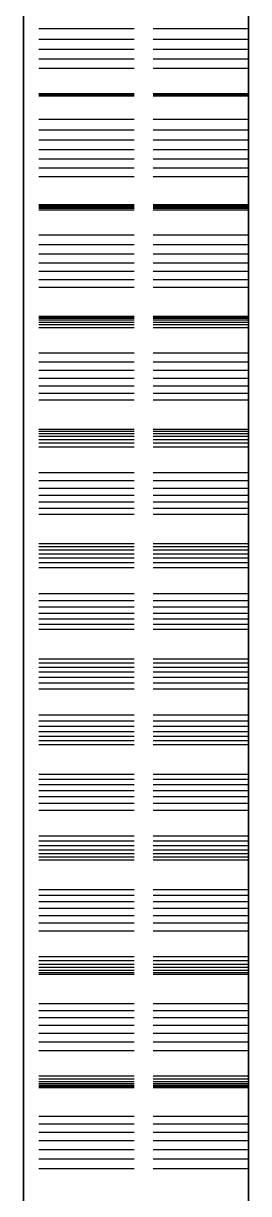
# Model space of a CAD drawing. Header units: millimetres. Extents: x -25 to 127, y -20 to 120.
# Drawn here: x 95.12 to 98.12, y 17.21 to 32.78 of the extents above; entities that cross this region are included whole.
import ezdxf

# ---------------------------------------------------------------- set-up
doc = ezdxf.new("R2010")
doc.units = ezdxf.units.MM
doc.linetypes.add('DASHED', pattern=[1.524, 1.27, -0.254])
doc.layers.add('HIDDEN', color=8, linetype='DASHED')
doc.layers.add('VISIBLE', color=7, linetype='CONTINUOUS')

msp = doc.modelspace()

# ---------------------------------------------------------------- linework, layer by layer
at = {"layer": 'HIDDEN'}
for points in [[(95.125, 33.52183), (95.125, 32.74008), (95.125, 31.95833), (95.125, 31.17659), (95.125, 30.39484), (95.125, 29.6131), (95.125, 28.83135), (95.125, 28.0496), (95.125, 27.26786), (95.125, 26.48611), (95.125, 25.70437), (95.125, 24.92262), (95.125, 24.14087), (95.125, 23.35913), (95.125, 22.57738), (95.125, 21.79563), (95.125, 21.01389), (95.125, 20.23214), (95.125, 19.4504), (95.125, 18.66865), (95.125, 17.8869), (95.125, 17.10516)], [(98.125, 33.52183), (98.125, 32.74008), (98.125, 31.95833), (98.125, 31.17659), (98.125, 30.39484), (98.125, 29.6131), (98.125, 28.83135), (98.125, 28.0496), (98.125, 27.26786), (98.125, 26.48611), (98.125, 25.70437), (98.125, 24.92262), (98.125, 24.14087), (98.125, 23.35913), (98.125, 22.57738), (98.125, 21.79563), (98.125, 21.01389), (98.125, 20.23214), (98.125, 19.4504), (98.125, 18.66865), (98.125, 17.8869), (98.125, 17.10516)], [(95.125, 33.27381), (95.125, 32.5119), (95.125, 31.75), (95.125, 30.9881), (95.125, 30.22619), (95.125, 29.46429), (95.125, 28.70238), (95.125, 27.94048), (95.125, 27.17857), (95.125, 26.41667), (95.125, 25.65476), (95.125, 24.89286), (95.125, 24.13095), (95.125, 23.36905), (95.125, 22.60714), (95.125, 21.84524), (95.125, 21.08333), (95.125, 20.32143), (95.125, 19.55952), (95.125, 18.79762), (95.125, 18.03571), (95.125, 17.27381), (95.125, 16.5119)], [(95.125, 33.17857), (95.125, 32.48016), (95.125, 31.78175), (95.125, 31.08333), (95.125, 30.38492), (95.125, 29.68651), (95.125, 28.9881), (95.125, 28.28968), (95.125, 27.59127), (95.125, 26.89286), (95.125, 26.19444), (95.125, 25.49603), (95.125, 24.79762), (95.125, 24.09921), (95.125, 23.40079), (95.125, 22.70238), (95.125, 22.00397), (95.125, 21.30556), (95.125, 20.60714), (95.125, 19.90873), (95.125, 19.21032), (95.125, 18.5119), (95.125, 17.81349), (95.125, 17.11508)], [(95.125, 23.75), (95.125, 24.13095), (95.125, 24.5119), (95.125, 24.89286), (95.125, 25.27381), (95.125, 25.65476), (95.125, 26.03571), (95.125, 26.41667), (95.125, 26.79762), (95.125, 27.17857), (95.125, 27.55952), (95.125, 27.94048), (95.125, 28.32143), (95.125, 28.70238), (95.125, 29.08333), (95.125, 29.46429), (95.125, 29.84524), (95.125, 30.22619), (95.125, 30.60714), (95.125, 30.9881), (95.125, 31.36905), (95.125, 31.75), (95.125, 32.13095), (95.125, 32.5119), (95.125, 32.89286)], [(95.125, 32.70393), (95.125, 32.84847)], [(95.125, 32.84847), (95.125, 32.70393)], [(98.125, 32.70393), (98.125, 32.84847)], [(98.125, 32.84847), (98.125, 32.70393)], [(95.125, 23.75), (95.125, 24.09921), (95.125, 24.44841), (95.125, 24.79762), (95.125, 25.14683), (95.125, 25.49603), (95.125, 25.84524), (95.125, 26.19444), (95.125, 26.54365), (95.125, 26.89286), (95.125, 27.24206), (95.125, 27.59127), (95.125, 27.94048), (95.125, 28.28968), (95.125, 28.63889), (95.125, 28.9881), (95.125, 29.3373), (95.125, 29.68651), (95.125, 30.03571), (95.125, 30.38492), (95.125, 30.73413), (95.125, 31.08333), (95.125, 31.43254), (95.125, 31.78175), (95.125, 32.13095), (95.125, 32.48016), (95.125, 32.82937)], [(95.125, 32.56401), (95.125, 32.70393)], [(95.125, 32.70393), (95.125, 32.56401)], [(98.125, 32.70393), (95.125, 32.70393)], [(98.125, 32.70393), (95.125, 32.70393)], [(98.125, 32.56401), (98.125, 32.70393)], [(98.125, 32.70393), (98.125, 32.56401)], [(95.125, 32.42893), (95.125, 32.56401)], [(95.125, 32.56401), (95.125, 32.42893)], [(98.125, 32.56401), (95.125, 32.56401)], [(98.125, 32.56401), (95.125, 32.56401)], [(98.125, 32.42893), (98.125, 32.56401)], [(98.125, 32.56401), (98.125, 32.42893)], [(95.125, 32.29896), (95.125, 32.42893)], [(95.125, 32.42893), (95.125, 32.29896)], [(98.125, 32.42893), (95.125, 32.42893)], [(98.125, 32.42893), (95.125, 32.42893)], [(98.125, 32.29896), (98.125, 32.42893)], [(98.125, 32.42893), (98.125, 32.29896)], [(95.125, 32.17447), (95.125, 32.29896)], [(95.125, 32.29896), (95.125, 32.17447)], [(98.125, 32.29896), (95.125, 32.29896)], [(98.125, 32.29896), (95.125, 32.29896)], [(98.125, 32.17447), (98.125, 32.29896)], [(98.125, 32.29896), (98.125, 32.17447)], [(95.125, 31.80755), (95.125, 32.17447)], [(95.125, 32.17447), (95.125, 31.80755)], [(98.125, 32.17447), (95.125, 32.17447)], [(98.125, 32.17447), (95.125, 32.17447)], [(98.125, 31.80755), (98.125, 32.17447)], [(98.125, 32.17447), (98.125, 31.80755)], [(95.125, 31.83707), (95.125, 31.83756)], [(95.125, 31.83756), (95.125, 31.83299)], [(95.125, 31.83299), (95.125, 31.83756)], [(95.125, 31.83756), (95.125, 31.83707)], [(98.125, 31.83756), (95.125, 31.83756)], [(98.125, 31.83756), (95.125, 31.83756)], [(95.125, 31.8317), (95.125, 31.83707)], [(95.125, 31.83707), (95.125, 31.8317)], [(98.125, 31.83707), (95.125, 31.83707)], [(98.125, 31.83707), (95.125, 31.83707)], [(95.125, 31.83299), (95.125, 31.82309)], [(95.125, 31.82309), (95.125, 31.83299)], [(98.125, 31.83299), (95.125, 31.83299)], [(98.125, 31.83299), (95.125, 31.83299)], [(95.125, 31.82161), (95.125, 31.8317)], [(95.125, 31.8317), (95.125, 31.82161)], [(98.125, 31.8317), (95.125, 31.8317)], [(98.125, 31.8317), (95.125, 31.8317)], [(95.125, 31.82309), (95.125, 31.80755)], [(95.125, 31.80755), (95.125, 31.82309)], [(98.125, 31.82309), (95.125, 31.82309)], [(98.125, 31.82309), (95.125, 31.82309)], [(95.125, 31.49637), (95.125, 31.82161)], [(95.125, 31.82161), (95.125, 31.49637)], [(98.125, 31.82161), (95.125, 31.82161)], [(98.125, 31.82161), (95.125, 31.82161)], [(98.125, 31.80755), (95.125, 31.80755)], [(98.125, 31.80755), (95.125, 31.80755)], [(98.125, 31.83707), (98.125, 31.83756)], [(98.125, 31.83756), (98.125, 31.83299)], [(98.125, 31.83299), (98.125, 31.83756)], [(98.125, 31.83756), (98.125, 31.83707)], [(98.125, 31.8317), (98.125, 31.83707)], [(98.125, 31.83707), (98.125, 31.8317)], [(98.125, 31.83299), (98.125, 31.82309)], [(98.125, 31.82309), (98.125, 31.83299)], [(98.125, 31.82161), (98.125, 31.8317)], [(98.125, 31.8317), (98.125, 31.82161)], [(98.125, 31.82309), (98.125, 31.80755)], [(98.125, 31.80755), (98.125, 31.82309)], [(98.125, 31.49637), (98.125, 31.82161)], [(98.125, 31.82161), (98.125, 31.49637)], [(95.125, 31.35753), (95.125, 31.49637)], [(95.125, 31.49637), (95.125, 31.35753)], [(98.125, 31.49637), (95.125, 31.49637)], [(98.125, 31.49637), (95.125, 31.49637)], [(98.125, 31.35753), (98.125, 31.49637)], [(98.125, 31.49637), (98.125, 31.35753)], [(95.125, 31.22324), (95.125, 31.35753)], [(95.125, 31.35753), (95.125, 31.22324)], [(98.125, 31.35753), (95.125, 31.35753)], [(98.125, 31.35753), (95.125, 31.35753)], [(98.125, 31.22324), (98.125, 31.35753)], [(98.125, 31.35753), (98.125, 31.22324)], [(95.125, 31.09372), (95.125, 31.22324)], [(95.125, 31.22324), (95.125, 31.09372)], [(98.125, 31.22324), (95.125, 31.22324)], [(98.125, 31.22324), (95.125, 31.22324)], [(98.125, 31.09372), (98.125, 31.22324)], [(98.125, 31.22324), (98.125, 31.09372)], [(95.125, 30.96918), (95.125, 31.09372)], [(95.125, 31.09372), (95.125, 30.96918)], [(98.125, 31.09372), (95.125, 31.09372)], [(98.125, 31.09372), (95.125, 31.09372)], [(98.125, 30.96918), (98.125, 31.09372)], [(98.125, 31.09372), (98.125, 30.96918)], [(95.125, 30.84992), (95.125, 30.96918)], [(95.125, 30.96918), (95.125, 30.84992)], [(98.125, 30.96918), (95.125, 30.96918)], [(98.125, 30.96918), (95.125, 30.96918)], [(95.125, 30.73628), (95.125, 30.84992)], [(95.125, 30.84992), (95.125, 30.73628)], [(98.125, 30.84992), (95.125, 30.84992)], [(98.125, 30.84992), (95.125, 30.84992)], [(98.125, 30.84992), (98.125, 30.96918)], [(98.125, 30.96918), (98.125, 30.84992)], [(98.125, 30.73628), (98.125, 30.84992)], [(98.125, 30.84992), (98.125, 30.73628)], [(95.125, 30.35992), (95.125, 30.73628)], [(95.125, 30.73628), (95.125, 30.35992)], [(98.125, 30.73628), (95.125, 30.73628)], [(98.125, 30.73628), (95.125, 30.73628)], [(98.125, 30.35992), (98.125, 30.73628)], [(98.125, 30.73628), (98.125, 30.35992)], [(95.125, 30.3579), (95.125, 30.3618)], [(95.125, 30.3618), (95.125, 30.35992)], [(95.125, 30.35992), (95.125, 30.3618)], [(95.125, 30.3618), (95.125, 30.3579)], [(98.125, 30.3618), (95.125, 30.3618)], [(98.125, 30.3618), (95.125, 30.3618)], [(98.125, 30.35992), (95.125, 30.35992)], [(98.125, 30.35992), (95.125, 30.35992)], [(95.125, 30.34857), (95.125, 30.3579)], [(95.125, 30.3579), (95.125, 30.34857)], [(98.125, 30.3579), (95.125, 30.3579)], [(98.125, 30.3579), (95.125, 30.3579)], [(98.125, 30.3579), (98.125, 30.3618)], [(98.125, 30.3618), (98.125, 30.35992)], [(98.125, 30.35992), (98.125, 30.3618)], [(98.125, 30.3618), (98.125, 30.3579)], [(98.125, 30.34857), (98.125, 30.3579)], [(98.125, 30.3579), (98.125, 30.34857)], [(95.125, 30.33406), (95.125, 30.34857)], [(95.125, 30.34857), (95.125, 30.33406)], [(98.125, 30.34857), (95.125, 30.34857)], [(98.125, 30.34857), (95.125, 30.34857)], [(95.125, 30.31458), (95.125, 30.33406)], [(95.125, 30.33406), (95.125, 30.31458)], [(98.125, 30.33406), (95.125, 30.33406)], [(98.125, 30.33406), (95.125, 30.33406)], [(95.125, 30.29029), (95.125, 30.31458)], [(95.125, 30.31458), (95.125, 30.29029)], [(98.125, 30.31458), (95.125, 30.31458)], [(98.125, 30.31458), (95.125, 30.31458)], [(95.125, 29.95758), (95.125, 30.29029)], [(95.125, 30.29029), (95.125, 29.95758)], [(98.125, 30.29029), (95.125, 30.29029)], [(98.125, 30.29029), (95.125, 30.29029)], [(98.125, 30.33406), (98.125, 30.34857)], [(98.125, 30.34857), (98.125, 30.33406)], [(98.125, 30.31458), (98.125, 30.33406)], [(98.125, 30.33406), (98.125, 30.31458)], [(98.125, 30.29029), (98.125, 30.31458)], [(98.125, 30.31458), (98.125, 30.29029)], [(98.125, 29.95758), (98.125, 30.29029)], [(98.125, 30.29029), (98.125, 29.95758)], [(95.125, 29.82952), (95.125, 29.95758)], [(95.125, 29.95758), (95.125, 29.82952)], [(98.125, 29.95758), (95.125, 29.95758)], [(98.125, 29.95758), (95.125, 29.95758)], [(98.125, 29.82952), (98.125, 29.95758)], [(98.125, 29.95758), (98.125, 29.82952)], [(95.125, 29.70615), (95.125, 29.82952)], [(95.125, 29.82952), (95.125, 29.70615)], [(98.125, 29.82952), (95.125, 29.82952)], [(98.125, 29.82952), (95.125, 29.82952)], [(98.125, 29.70615), (98.125, 29.82952)], [(98.125, 29.82952), (98.125, 29.70615)], [(95.125, 29.58765), (95.125, 29.70615)], [(95.125, 29.70615), (95.125, 29.58765)], [(98.125, 29.70615), (95.125, 29.70615)], [(98.125, 29.70615), (95.125, 29.70615)], [(95.125, 29.47427), (95.125, 29.58765)], [(95.125, 29.58765), (95.125, 29.47427)], [(98.125, 29.58765), (95.125, 29.58765)], [(98.125, 29.58765), (95.125, 29.58765)], [(98.125, 29.58765), (98.125, 29.70615)], [(98.125, 29.70615), (98.125, 29.58765)], [(98.125, 29.47427), (98.125, 29.58765)], [(98.125, 29.58765), (98.125, 29.47427)], [(95.125, 29.36628), (95.125, 29.47427)], [(95.125, 29.47427), (95.125, 29.36628)], [(98.125, 29.47427), (95.125, 29.47427)], [(98.125, 29.47427), (95.125, 29.47427)], [(98.125, 29.36628), (98.125, 29.47427)], [(98.125, 29.47427), (98.125, 29.36628)], [(95.125, 29.26405), (95.125, 29.36628)], [(95.125, 29.36628), (95.125, 29.26405)], [(98.125, 29.36628), (95.125, 29.36628)], [(98.125, 29.36628), (95.125, 29.36628)], [(95.125, 28.88008), (95.125, 29.26405)], [(95.125, 29.26405), (95.125, 28.88008)], [(98.125, 29.26405), (95.125, 29.26405)], [(98.125, 29.26405), (95.125, 29.26405)], [(98.125, 29.26405), (98.125, 29.36628)], [(98.125, 29.36628), (98.125, 29.26405)], [(98.125, 28.88008), (98.125, 29.26405)], [(98.125, 29.26405), (98.125, 28.88008)], [(95.125, 28.86829), (95.125, 28.88008)], [(95.125, 28.88008), (95.125, 28.86829)], [(98.125, 28.88008), (95.125, 28.88008)], [(98.125, 28.88008), (95.125, 28.88008)], [(95.125, 28.85062), (95.125, 28.86829)], [(95.125, 28.86829), (95.125, 28.85062)], [(98.125, 28.86829), (95.125, 28.86829)], [(98.125, 28.86829), (95.125, 28.86829)], [(95.125, 28.82743), (95.125, 28.85062)], [(95.125, 28.85062), (95.125, 28.82743)], [(98.125, 28.85062), (95.125, 28.85062)], [(98.125, 28.85062), (95.125, 28.85062)], [(95.125, 28.79897), (95.125, 28.82743)], [(95.125, 28.82743), (95.125, 28.79897)], [(98.125, 28.82743), (95.125, 28.82743)], [(98.125, 28.82743), (95.125, 28.82743)], [(95.125, 28.76547), (95.125, 28.79897)], [(95.125, 28.79897), (95.125, 28.76547)], [(98.125, 28.79897), (95.125, 28.79897)], [(98.125, 28.79897), (95.125, 28.79897)], [(98.125, 28.86829), (98.125, 28.88008)], [(98.125, 28.88008), (98.125, 28.86829)], [(98.125, 28.85062), (98.125, 28.86829)], [(98.125, 28.86829), (98.125, 28.85062)], [(98.125, 28.82743), (98.125, 28.85062)], [(98.125, 28.85062), (98.125, 28.82743)], [(98.125, 28.79897), (98.125, 28.82743)], [(98.125, 28.82743), (98.125, 28.79897)], [(98.125, 28.76547), (98.125, 28.79897)], [(98.125, 28.79897), (98.125, 28.76547)], [(95.125, 28.7271), (95.125, 28.76547)], [(95.125, 28.76547), (95.125, 28.7271)], [(98.125, 28.76547), (95.125, 28.76547)], [(98.125, 28.76547), (95.125, 28.76547)], [(95.125, 28.38855), (95.125, 28.7271)], [(95.125, 28.7271), (95.125, 28.38855)], [(98.125, 28.7271), (95.125, 28.7271)], [(98.125, 28.7271), (95.125, 28.7271)], [(98.125, 28.7271), (98.125, 28.76547)], [(98.125, 28.76547), (98.125, 28.7271)], [(98.125, 28.38855), (98.125, 28.7271)], [(98.125, 28.7271), (98.125, 28.38855)], [(95.125, 28.2719), (95.125, 28.38855)], [(95.125, 28.38855), (95.125, 28.2719)], [(98.125, 28.38855), (95.125, 28.38855)], [(98.125, 28.38855), (95.125, 28.38855)], [(98.125, 28.2719), (98.125, 28.38855)], [(98.125, 28.38855), (98.125, 28.2719)], [(95.125, 28.16003), (95.125, 28.2719)], [(95.125, 28.2719), (95.125, 28.16003)], [(98.125, 28.2719), (95.125, 28.2719)], [(98.125, 28.2719), (95.125, 28.2719)], [(98.125, 28.16003), (98.125, 28.2719)], [(98.125, 28.2719), (98.125, 28.16003)], [(95.125, 28.05314), (95.125, 28.16003)], [(95.125, 28.16003), (95.125, 28.05314)], [(98.125, 28.16003), (95.125, 28.16003)], [(98.125, 28.16003), (95.125, 28.16003)], [(95.125, 27.95146), (95.125, 28.05314)], [(95.125, 28.05314), (95.125, 27.95146)], [(98.125, 28.05314), (95.125, 28.05314)], [(98.125, 28.05314), (95.125, 28.05314)], [(98.125, 28.05314), (98.125, 28.16003)], [(98.125, 28.16003), (98.125, 28.05314)], [(98.125, 27.95146), (98.125, 28.05314)], [(98.125, 28.05314), (98.125, 27.95146)], [(95.125, 27.85528), (95.125, 27.95146)], [(95.125, 27.95146), (95.125, 27.85528)], [(98.125, 27.95146), (95.125, 27.95146)], [(98.125, 27.95146), (95.125, 27.95146)], [(98.125, 27.85528), (98.125, 27.95146)], [(98.125, 27.95146), (98.125, 27.85528)], [(95.125, 27.76496), (95.125, 27.85528)], [(95.125, 27.85528), (95.125, 27.76496)], [(98.125, 27.85528), (95.125, 27.85528)], [(98.125, 27.85528), (95.125, 27.85528)], [(95.125, 27.37525), (95.125, 27.76496)], [(95.125, 27.76496), (95.125, 27.37525)], [(98.125, 27.76496), (95.125, 27.76496)], [(98.125, 27.76496), (95.125, 27.76496)], [(98.125, 27.76496), (98.125, 27.85528)], [(98.125, 27.85528), (98.125, 27.76496)], [(98.125, 27.37525), (98.125, 27.76496)], [(98.125, 27.76496), (98.125, 27.37525)], [(95.125, 27.34984), (95.125, 27.37525)], [(95.125, 27.37525), (95.125, 27.34984)], [(98.125, 27.37525), (95.125, 27.37525)], [(98.125, 27.37525), (95.125, 27.37525)], [(95.125, 27.31849), (95.125, 27.34984)], [(95.125, 27.34984), (95.125, 27.31849)], [(98.125, 27.34984), (95.125, 27.34984)], [(98.125, 27.34984), (95.125, 27.34984)], [(95.125, 27.28155), (95.125, 27.31849)], [(95.125, 27.31849), (95.125, 27.28155)], [(98.125, 27.31849), (95.125, 27.31849)], [(98.125, 27.31849), (95.125, 27.31849)], [(95.125, 27.23929), (95.125, 27.28155)], [(95.125, 27.28155), (95.125, 27.23929)], [(98.125, 27.28155), (95.125, 27.28155)], [(98.125, 27.28155), (95.125, 27.28155)], [(95.125, 27.19194), (95.125, 27.23929)], [(95.125, 27.23929), (95.125, 27.19194)], [(98.125, 27.23929), (95.125, 27.23929)], [(98.125, 27.23929), (95.125, 27.23929)], [(98.125, 27.34984), (98.125, 27.37525)], [(98.125, 27.37525), (98.125, 27.34984)], [(98.125, 27.31849), (98.125, 27.34984)], [(98.125, 27.34984), (98.125, 27.31849)], [(98.125, 27.28155), (98.125, 27.31849)], [(98.125, 27.31849), (98.125, 27.28155)], [(98.125, 27.23929), (98.125, 27.28155)], [(98.125, 27.28155), (98.125, 27.23929)], [(98.125, 27.19194), (98.125, 27.23929)], [(98.125, 27.23929), (98.125, 27.19194)], [(95.125, 27.13966), (95.125, 27.19194)], [(95.125, 27.19194), (95.125, 27.13966)], [(98.125, 27.19194), (95.125, 27.19194)], [(98.125, 27.19194), (95.125, 27.19194)], [(95.125, 26.79691), (95.125, 27.13966)], [(95.125, 27.13966), (95.125, 26.79691)], [(98.125, 27.13966), (95.125, 27.13966)], [(98.125, 27.13966), (95.125, 27.13966)], [(98.125, 27.13966), (98.125, 27.19194)], [(98.125, 27.19194), (98.125, 27.13966)], [(98.125, 26.79691), (98.125, 27.13966)], [(98.125, 27.13966), (98.125, 26.79691)], [(95.125, 26.69224), (95.125, 26.79691)], [(95.125, 26.79691), (95.125, 26.69224)], [(98.125, 26.79691), (95.125, 26.79691)], [(98.125, 26.79691), (95.125, 26.79691)], [(98.125, 26.69224), (98.125, 26.79691)], [(98.125, 26.79691), (98.125, 26.69224)], [(95.125, 26.59243), (95.125, 26.69224)], [(95.125, 26.69224), (95.125, 26.59243)], [(98.125, 26.69224), (95.125, 26.69224)], [(98.125, 26.69224), (95.125, 26.69224)], [(98.125, 26.59243), (98.125, 26.69224)], [(98.125, 26.69224), (98.125, 26.59243)], [(95.125, 26.49767), (95.125, 26.59243)], [(95.125, 26.59243), (95.125, 26.49767)], [(98.125, 26.59243), (95.125, 26.59243)], [(98.125, 26.59243), (95.125, 26.59243)], [(95.125, 26.40819), (95.125, 26.49767)], [(95.125, 26.49767), (95.125, 26.40819)], [(98.125, 26.49767), (95.125, 26.49767)], [(98.125, 26.49767), (95.125, 26.49767)], [(98.125, 26.49767), (98.125, 26.59243)], [(98.125, 26.59243), (98.125, 26.49767)], [(98.125, 26.40819), (98.125, 26.49767)], [(98.125, 26.49767), (98.125, 26.40819)], [(95.125, 26.32428), (95.125, 26.40819)], [(95.125, 26.40819), (95.125, 26.32428)], [(98.125, 26.40819), (95.125, 26.40819)], [(98.125, 26.40819), (95.125, 26.40819)], [(95.125, 26.24631), (95.125, 26.32428)], [(95.125, 26.32428), (95.125, 26.24631)], [(98.125, 26.32428), (95.125, 26.32428)], [(98.125, 26.32428), (95.125, 26.32428)], [(98.125, 26.32428), (98.125, 26.40819)], [(98.125, 26.40819), (98.125, 26.32428)], [(98.125, 26.24631), (98.125, 26.32428)], [(98.125, 26.32428), (98.125, 26.24631)], [(95.125, 25.85275), (95.125, 26.24631)], [(95.125, 26.24631), (95.125, 25.85275)], [(98.125, 26.24631), (95.125, 26.24631)], [(98.125, 26.24631), (95.125, 26.24631)], [(98.125, 25.85275), (98.125, 26.24631)], [(98.125, 26.24631), (98.125, 25.85275)], [(95.125, 25.81386), (95.125, 25.85275)], [(95.125, 25.85275), (95.125, 25.81386)], [(98.125, 25.85275), (95.125, 25.85275)], [(98.125, 25.85275), (95.125, 25.85275)], [(98.125, 25.81386), (98.125, 25.85275)], [(98.125, 25.85275), (98.125, 25.81386)], [(95.125, 25.76897), (95.125, 25.81386)], [(95.125, 25.81386), (95.125, 25.76897)], [(98.125, 25.81386), (95.125, 25.81386)], [(98.125, 25.81386), (95.125, 25.81386)], [(95.125, 25.71847), (95.125, 25.76897)], [(95.125, 25.76897), (95.125, 25.71847)], [(98.125, 25.76897), (95.125, 25.76897)], [(98.125, 25.76897), (95.125, 25.76897)], [(95.125, 25.66261), (95.125, 25.71847)], [(95.125, 25.71847), (95.125, 25.66261)], [(98.125, 25.71847), (95.125, 25.71847)], [(98.125, 25.71847), (95.125, 25.71847)], [(98.125, 25.76897), (98.125, 25.81386)], [(98.125, 25.81386), (98.125, 25.76897)], [(98.125, 25.71847), (98.125, 25.76897)], [(98.125, 25.76897), (98.125, 25.71847)], [(98.125, 25.66261), (98.125, 25.71847)], [(98.125, 25.71847), (98.125, 25.66261)], [(95.125, 25.60163), (95.125, 25.66261)], [(95.125, 25.66261), (95.125, 25.60163)], [(98.125, 25.66261), (95.125, 25.66261)], [(98.125, 25.66261), (95.125, 25.66261)], [(95.125, 25.53571), (95.125, 25.60163)], [(95.125, 25.60163), (95.125, 25.53571)], [(98.125, 25.60163), (95.125, 25.60163)], [(98.125, 25.60163), (95.125, 25.60163)], [(95.125, 25.19044), (95.125, 25.53571)], [(95.125, 25.53571), (95.125, 25.19044)], [(98.125, 25.53571), (95.125, 25.53571)], [(98.125, 25.53571), (95.125, 25.53571)], [(98.125, 25.60163), (98.125, 25.66261)], [(98.125, 25.66261), (98.125, 25.60163)], [(98.125, 25.53571), (98.125, 25.60163)], [(98.125, 25.60163), (98.125, 25.53571)], [(98.125, 25.19044), (98.125, 25.53571)], [(98.125, 25.53571), (98.125, 25.19044)], [(95.125, 25.09825), (95.125, 25.19044)], [(95.125, 25.19044), (95.125, 25.09825)], [(98.125, 25.19044), (95.125, 25.19044)], [(98.125, 25.19044), (95.125, 25.19044)], [(95.125, 25.01098), (95.125, 25.09825)], [(95.125, 25.09825), (95.125, 25.01098)], [(98.125, 25.09825), (95.125, 25.09825)], [(98.125, 25.09825), (95.125, 25.09825)], [(98.125, 25.09825), (98.125, 25.19044)], [(98.125, 25.19044), (98.125, 25.09825)], [(98.125, 25.01098), (98.125, 25.09825)], [(98.125, 25.09825), (98.125, 25.01098)], [(95.125, 24.92881), (95.125, 25.01098)], [(95.125, 25.01098), (95.125, 24.92881)], [(98.125, 25.01098), (95.125, 25.01098)], [(98.125, 25.01098), (95.125, 25.01098)], [(95.125, 24.85197), (95.125, 24.92881)], [(95.125, 24.92881), (95.125, 24.85197)], [(98.125, 24.92881), (95.125, 24.92881)], [(98.125, 24.92881), (95.125, 24.92881)], [(98.125, 24.92881), (98.125, 25.01098)], [(98.125, 25.01098), (98.125, 24.92881)], [(98.125, 24.85197), (98.125, 24.92881)], [(98.125, 24.92881), (98.125, 24.85197)], [(95.125, 24.78074), (95.125, 24.85197)], [(95.125, 24.85197), (95.125, 24.78074)], [(98.125, 24.85197), (95.125, 24.85197)], [(98.125, 24.85197), (95.125, 24.85197)], [(95.125, 24.7155), (95.125, 24.78074)], [(95.125, 24.78074), (95.125, 24.7155)], [(98.125, 24.78074), (95.125, 24.78074)], [(98.125, 24.78074), (95.125, 24.78074)], [(98.125, 24.78074), (98.125, 24.85197)], [(98.125, 24.85197), (98.125, 24.78074)], [(98.125, 24.7155), (98.125, 24.78074)], [(98.125, 24.78074), (98.125, 24.7155)], [(95.125, 24.32001), (95.125, 24.7155)], [(95.125, 24.7155), (95.125, 24.32001)], [(98.125, 24.7155), (95.125, 24.7155)], [(98.125, 24.7155), (95.125, 24.7155)], [(98.125, 24.32001), (98.125, 24.7155)], [(98.125, 24.7155), (98.125, 24.32001)], [(95.125, 24.26782), (95.125, 24.32001)], [(95.125, 24.32001), (95.125, 24.26782)], [(98.125, 24.32001), (95.125, 24.32001)], [(98.125, 24.32001), (95.125, 24.32001)], [(98.125, 24.26782), (98.125, 24.32001)], [(98.125, 24.32001), (98.125, 24.26782)], [(95.125, 24.20962), (95.125, 24.26782)], [(95.125, 24.26782), (95.125, 24.20962)], [(98.125, 24.26782), (95.125, 24.26782)], [(98.125, 24.26782), (95.125, 24.26782)], [(95.125, 24.14579), (95.125, 24.20962)], [(95.125, 24.20962), (95.125, 24.14579)], [(98.125, 24.20962), (95.125, 24.20962)], [(98.125, 24.20962), (95.125, 24.20962)], [(95.125, 24.07661), (95.125, 24.14579)], [(95.125, 24.14579), (95.125, 24.07661)], [(98.125, 24.14579), (95.125, 24.14579)], [(98.125, 24.14579), (95.125, 24.14579)], [(98.125, 24.20962), (98.125, 24.26782)], [(98.125, 24.26782), (98.125, 24.20962)], [(98.125, 24.14579), (98.125, 24.20962)], [(98.125, 24.20962), (98.125, 24.14579)], [(98.125, 24.07661), (98.125, 24.14579)], [(98.125, 24.14579), (98.125, 24.07661)], [(95.125, 24.0023), (95.125, 24.07661)], [(95.125, 24.07661), (95.125, 24.0023)], [(98.125, 24.07661), (95.125, 24.07661)], [(98.125, 24.07661), (95.125, 24.07661)], [(95.125, 23.92306), (95.125, 24.0023)], [(95.125, 24.0023), (95.125, 23.92306)], [(98.125, 24.0023), (95.125, 24.0023)], [(98.125, 24.0023), (95.125, 24.0023)], [(98.125, 24.0023), (98.125, 24.07661)], [(98.125, 24.07661), (98.125, 24.0023)], [(98.125, 23.92306), (98.125, 24.0023)], [(98.125, 24.0023), (98.125, 23.92306)], [(95.125, 23.57694), (95.125, 23.92306)], [(95.125, 23.92306), (95.125, 23.57694)], [(98.125, 23.92306), (95.125, 23.92306)], [(98.125, 23.92306), (95.125, 23.92306)], [(98.125, 23.57694), (98.125, 23.92306)], [(98.125, 23.92306), (98.125, 23.57694)], [(95.125, 17.11508), (95.125, 17.46429), (95.125, 17.81349), (95.125, 18.1627), (95.125, 18.5119), (95.125, 18.86111), (95.125, 19.21032), (95.125, 19.55952), (95.125, 19.90873), (95.125, 20.25794), (95.125, 20.60714), (95.125, 20.95635), (95.125, 21.30556), (95.125, 21.65476), (95.125, 22.00397), (95.125, 22.35317), (95.125, 22.70238), (95.125, 23.05159), (95.125, 23.40079), (95.125, 23.75)], [(95.125, 16.89286), (95.125, 17.27381), (95.125, 17.65476), (95.125, 18.03571), (95.125, 18.41667), (95.125, 18.79762), (95.125, 19.17857), (95.125, 19.55952), (95.125, 19.94048), (95.125, 20.32143), (95.125, 20.70238), (95.125, 21.08333), (95.125, 21.46429), (95.125, 21.84524), (95.125, 22.22619), (95.125, 22.60714), (95.125, 22.9881), (95.125, 23.36905), (95.125, 23.75)], [(95.125, 23.4977), (95.125, 23.57694)], [(95.125, 23.57694), (95.125, 23.4977)], [(98.125, 23.57694), (95.125, 23.57694)], [(98.125, 23.57694), (95.125, 23.57694)], [(98.125, 23.4977), (98.125, 23.57694)], [(98.125, 23.57694), (98.125, 23.4977)], [(95.125, 23.42339), (95.125, 23.4977)], [(95.125, 23.4977), (95.125, 23.42339)], [(98.125, 23.4977), (95.125, 23.4977)], [(98.125, 23.4977), (95.125, 23.4977)], [(95.125, 23.35421), (95.125, 23.42339)], [(95.125, 23.42339), (95.125, 23.35421)], [(98.125, 23.42339), (95.125, 23.42339)], [(98.125, 23.42339), (95.125, 23.42339)], [(95.125, 23.29038), (95.125, 23.35421)], [(95.125, 23.35421), (95.125, 23.29038)], [(98.125, 23.35421), (95.125, 23.35421)], [(98.125, 23.35421), (95.125, 23.35421)], [(98.125, 23.42339), (98.125, 23.4977)], [(98.125, 23.4977), (98.125, 23.42339)], [(98.125, 23.35421), (98.125, 23.42339)], [(98.125, 23.42339), (98.125, 23.35421)], [(98.125, 23.29038), (98.125, 23.35421)], [(98.125, 23.35421), (98.125, 23.29038)], [(95.125, 23.23218), (95.125, 23.29038)], [(95.125, 23.29038), (95.125, 23.23218)], [(98.125, 23.29038), (95.125, 23.29038)], [(98.125, 23.29038), (95.125, 23.29038)], [(95.125, 23.17999), (95.125, 23.23218)], [(95.125, 23.23218), (95.125, 23.17999)], [(98.125, 23.23218), (95.125, 23.23218)], [(98.125, 23.23218), (95.125, 23.23218)], [(98.125, 23.23218), (98.125, 23.29038)], [(98.125, 23.29038), (98.125, 23.23218)], [(98.125, 23.17999), (98.125, 23.23218)], [(98.125, 23.23218), (98.125, 23.17999)], [(95.125, 23.17999), (95.125, 22.7845)], [(95.125, 22.7845), (95.125, 23.17999)], [(98.125, 23.17999), (95.125, 23.17999)], [(98.125, 23.17999), (95.125, 23.17999)], [(98.125, 23.17999), (98.125, 22.7845)], [(98.125, 22.7845), (98.125, 23.17999)], [(95.125, 22.7845), (95.125, 22.71926)], [(95.125, 22.71926), (95.125, 22.7845)], [(98.125, 22.7845), (95.125, 22.7845)], [(98.125, 22.7845), (95.125, 22.7845)], [(98.125, 22.7845), (98.125, 22.71926)], [(98.125, 22.71926), (98.125, 22.7845)], [(95.125, 22.71926), (95.125, 22.64803)], [(95.125, 22.64803), (95.125, 22.71926)], [(98.125, 22.71926), (95.125, 22.71926)], [(98.125, 22.71926), (95.125, 22.71926)], [(95.125, 22.64803), (95.125, 22.57119)], [(95.125, 22.57119), (95.125, 22.64803)], [(98.125, 22.64803), (95.125, 22.64803)], [(98.125, 22.64803), (95.125, 22.64803)], [(95.125, 22.57119), (95.125, 22.48902)], [(95.125, 22.48902), (95.125, 22.57119)], [(98.125, 22.57119), (95.125, 22.57119)], [(98.125, 22.57119), (95.125, 22.57119)], [(98.125, 22.71926), (98.125, 22.64803)], [(98.125, 22.64803), (98.125, 22.71926)], [(98.125, 22.64803), (98.125, 22.57119)], [(98.125, 22.57119), (98.125, 22.64803)], [(98.125, 22.57119), (98.125, 22.48902)], [(98.125, 22.48902), (98.125, 22.57119)], [(95.125, 22.48902), (95.125, 22.40175)], [(95.125, 22.40175), (95.125, 22.48902)], [(98.125, 22.48902), (95.125, 22.48902)], [(98.125, 22.48902), (95.125, 22.48902)], [(98.125, 22.48902), (98.125, 22.40175)], [(98.125, 22.40175), (98.125, 22.48902)], [(95.125, 22.40175), (95.125, 22.30956)], [(95.125, 22.30956), (95.125, 22.40175)], [(98.125, 22.40175), (95.125, 22.40175)], [(98.125, 22.40175), (95.125, 22.40175)], [(95.125, 22.30956), (95.125, 21.96429)], [(95.125, 21.96429), (95.125, 22.30956)], [(98.125, 22.30956), (95.125, 22.30956)], [(98.125, 22.30956), (95.125, 22.30956)], [(98.125, 22.40175), (98.125, 22.30956)], [(98.125, 22.30956), (98.125, 22.40175)], [(98.125, 22.30956), (98.125, 21.96429)], [(98.125, 21.96429), (98.125, 22.30956)], [(95.125, 21.96429), (95.125, 21.89837)], [(95.125, 21.89837), (95.125, 21.96429)], [(98.125, 21.96429), (95.125, 21.96429)], [(98.125, 21.96429), (95.125, 21.96429)], [(98.125, 21.96429), (98.125, 21.89837)], [(98.125, 21.89837), (98.125, 21.96429)], [(95.125, 21.89837), (95.125, 21.83739)], [(95.125, 21.83739), (95.125, 21.89837)], [(98.125, 21.89837), (95.125, 21.89837)], [(98.125, 21.89837), (95.125, 21.89837)], [(95.125, 21.83739), (95.125, 21.78153)], [(95.125, 21.78153), (95.125, 21.83739)], [(98.125, 21.83739), (95.125, 21.83739)], [(98.125, 21.83739), (95.125, 21.83739)], [(98.125, 21.89837), (98.125, 21.83739)], [(98.125, 21.83739), (98.125, 21.89837)], [(98.125, 21.83739), (98.125, 21.78153)], [(98.125, 21.78153), (98.125, 21.83739)], [(95.125, 21.78153), (95.125, 21.73103)], [(95.125, 21.73103), (95.125, 21.78153)], [(98.125, 21.78153), (95.125, 21.78153)], [(98.125, 21.78153), (95.125, 21.78153)], [(95.125, 21.73103), (95.125, 21.68614)], [(95.125, 21.68614), (95.125, 21.73103)], [(98.125, 21.73103), (95.125, 21.73103)], [(98.125, 21.73103), (95.125, 21.73103)], [(95.125, 21.68614), (95.125, 21.64725)], [(95.125, 21.64725), (95.125, 21.68614)], [(98.125, 21.68614), (95.125, 21.68614)], [(98.125, 21.68614), (95.125, 21.68614)], [(95.125, 21.64725), (95.125, 21.25369)], [(95.125, 21.25369), (95.125, 21.64725)], [(98.125, 21.64725), (95.125, 21.64725)], [(98.125, 21.64725), (95.125, 21.64725)], [(98.125, 21.78153), (98.125, 21.73103)], [(98.125, 21.73103), (98.125, 21.78153)], [(98.125, 21.73103), (98.125, 21.68614)], [(98.125, 21.68614), (98.125, 21.73103)], [(98.125, 21.68614), (98.125, 21.64725)], [(98.125, 21.64725), (98.125, 21.68614)], [(98.125, 21.64725), (98.125, 21.25369)], [(98.125, 21.25369), (98.125, 21.64725)], [(95.125, 21.25369), (95.125, 21.17572)], [(95.125, 21.17572), (95.125, 21.25369)], [(98.125, 21.25369), (95.125, 21.25369)], [(98.125, 21.25369), (95.125, 21.25369)], [(95.125, 21.17572), (95.125, 21.09181)], [(95.125, 21.09181), (95.125, 21.17572)], [(98.125, 21.17572), (95.125, 21.17572)], [(98.125, 21.17572), (95.125, 21.17572)], [(98.125, 21.25369), (98.125, 21.17572)], [(98.125, 21.17572), (98.125, 21.25369)], [(98.125, 21.17572), (98.125, 21.09181)], [(98.125, 21.09181), (98.125, 21.17572)], [(95.125, 21.09181), (95.125, 21.00233)], [(95.125, 21.00233), (95.125, 21.09181)], [(98.125, 21.09181), (95.125, 21.09181)], [(98.125, 21.09181), (95.125, 21.09181)], [(98.125, 21.09181), (98.125, 21.00233)], [(98.125, 21.00233), (98.125, 21.09181)], [(95.125, 21.00233), (95.125, 20.90757)], [(95.125, 20.90757), (95.125, 21.00233)], [(98.125, 21.00233), (95.125, 21.00233)], [(98.125, 21.00233), (95.125, 21.00233)], [(95.125, 20.90757), (95.125, 20.80776)], [(95.125, 20.80776), (95.125, 20.90757)], [(98.125, 20.90757), (95.125, 20.90757)], [(98.125, 20.90757), (95.125, 20.90757)], [(98.125, 21.00233), (98.125, 20.90757)], [(98.125, 20.90757), (98.125, 21.00233)], [(98.125, 20.90757), (98.125, 20.80776)], [(98.125, 20.80776), (98.125, 20.90757)], [(95.125, 20.80776), (95.125, 20.70309)], [(95.125, 20.70309), (95.125, 20.80776)], [(98.125, 20.80776), (95.125, 20.80776)], [(98.125, 20.80776), (95.125, 20.80776)], [(95.125, 20.70309), (95.125, 20.36034)], [(95.125, 20.36034), (95.125, 20.70309)], [(98.125, 20.70309), (95.125, 20.70309)], [(98.125, 20.70309), (95.125, 20.70309)], [(98.125, 20.80776), (98.125, 20.70309)], [(98.125, 20.70309), (98.125, 20.80776)], [(98.125, 20.70309), (98.125, 20.36034)], [(98.125, 20.36034), (98.125, 20.70309)], [(95.125, 20.36034), (95.125, 20.30806)], [(95.125, 20.30806), (95.125, 20.36034)], [(98.125, 20.36034), (95.125, 20.36034)], [(98.125, 20.36034), (95.125, 20.36034)], [(95.125, 20.30806), (95.125, 20.26071)], [(95.125, 20.26071), (95.125, 20.30806)], [(98.125, 20.30806), (95.125, 20.30806)], [(98.125, 20.30806), (95.125, 20.30806)], [(95.125, 20.26071), (95.125, 20.21845)], [(95.125, 20.21845), (95.125, 20.26071)], [(98.125, 20.26071), (95.125, 20.26071)], [(98.125, 20.26071), (95.125, 20.26071)], [(98.125, 20.36034), (98.125, 20.30806)], [(98.125, 20.30806), (98.125, 20.36034)], [(98.125, 20.30806), (98.125, 20.26071)], [(98.125, 20.26071), (98.125, 20.30806)], [(98.125, 20.26071), (98.125, 20.21845)], [(98.125, 20.21845), (98.125, 20.26071)], [(95.125, 20.21845), (95.125, 20.18151)], [(95.125, 20.18151), (95.125, 20.21845)], [(98.125, 20.21845), (95.125, 20.21845)], [(98.125, 20.21845), (95.125, 20.21845)], [(95.125, 20.18151), (95.125, 20.15016)], [(95.125, 20.15016), (95.125, 20.18151)], [(98.125, 20.18151), (95.125, 20.18151)], [(98.125, 20.18151), (95.125, 20.18151)], [(95.125, 20.15016), (95.125, 20.12475)], [(95.125, 20.12475), (95.125, 20.15016)], [(98.125, 20.15016), (95.125, 20.15016)], [(98.125, 20.15016), (95.125, 20.15016)], [(95.125, 20.12475), (95.125, 19.73504)], [(95.125, 19.73504), (95.125, 20.12475)], [(98.125, 20.12475), (95.125, 20.12475)], [(98.125, 20.12475), (95.125, 20.12475)], [(98.125, 20.21845), (98.125, 20.18151)], [(98.125, 20.18151), (98.125, 20.21845)], [(98.125, 20.18151), (98.125, 20.15016)], [(98.125, 20.15016), (98.125, 20.18151)], [(98.125, 20.15016), (98.125, 20.12475)], [(98.125, 20.12475), (98.125, 20.15016)], [(98.125, 20.12475), (98.125, 19.73504)], [(98.125, 19.73504), (98.125, 20.12475)], [(95.125, 19.73504), (95.125, 19.64472)], [(95.125, 19.64472), (95.125, 19.73504)], [(98.125, 19.73504), (95.125, 19.73504)], [(98.125, 19.73504), (95.125, 19.73504)], [(95.125, 19.64472), (95.125, 19.54854)], [(95.125, 19.54854), (95.125, 19.64472)], [(98.125, 19.64472), (95.125, 19.64472)], [(98.125, 19.64472), (95.125, 19.64472)], [(98.125, 19.73504), (98.125, 19.64472)], [(98.125, 19.64472), (98.125, 19.73504)], [(98.125, 19.64472), (98.125, 19.54854)], [(98.125, 19.54854), (98.125, 19.64472)], [(95.125, 19.54854), (95.125, 19.44686)], [(95.125, 19.44686), (95.125, 19.54854)], [(98.125, 19.54854), (95.125, 19.54854)], [(98.125, 19.54854), (95.125, 19.54854)], [(98.125, 19.54854), (98.125, 19.44686)], [(98.125, 19.44686), (98.125, 19.54854)], [(95.125, 19.44686), (95.125, 19.33997)], [(95.125, 19.33997), (95.125, 19.44686)], [(98.125, 19.44686), (95.125, 19.44686)], [(98.125, 19.44686), (95.125, 19.44686)], [(95.125, 19.33997), (95.125, 19.2281)], [(95.125, 19.2281), (95.125, 19.33997)], [(98.125, 19.33997), (95.125, 19.33997)], [(98.125, 19.33997), (95.125, 19.33997)], [(98.125, 19.44686), (98.125, 19.33997)], [(98.125, 19.33997), (98.125, 19.44686)], [(98.125, 19.33997), (98.125, 19.2281)], [(98.125, 19.2281), (98.125, 19.33997)], [(95.125, 19.2281), (95.125, 19.11145)], [(95.125, 19.11145), (95.125, 19.2281)], [(98.125, 19.2281), (95.125, 19.2281)], [(98.125, 19.2281), (95.125, 19.2281)], [(98.125, 19.2281), (98.125, 19.11145)], [(98.125, 19.11145), (98.125, 19.2281)], [(95.125, 19.11145), (95.125, 18.7729)], [(95.125, 18.7729), (95.125, 19.11145)], [(98.125, 19.11145), (95.125, 19.11145)], [(98.125, 19.11145), (95.125, 19.11145)], [(98.125, 19.11145), (98.125, 18.7729)], [(98.125, 18.7729), (98.125, 19.11145)], [(95.125, 18.7729), (95.125, 18.73453)], [(95.125, 18.73453), (95.125, 18.7729)], [(98.125, 18.7729), (95.125, 18.7729)], [(98.125, 18.7729), (95.125, 18.7729)], [(95.125, 18.73453), (95.125, 18.70103)], [(95.125, 18.70103), (95.125, 18.73453)], [(98.125, 18.73453), (95.125, 18.73453)], [(98.125, 18.73453), (95.125, 18.73453)], [(95.125, 18.70103), (95.125, 18.67257)], [(95.125, 18.67257), (95.125, 18.70103)], [(98.125, 18.70103), (95.125, 18.70103)], [(98.125, 18.70103), (95.125, 18.70103)], [(98.125, 18.7729), (98.125, 18.73453)], [(98.125, 18.73453), (98.125, 18.7729)], [(98.125, 18.73453), (98.125, 18.70103)], [(98.125, 18.70103), (98.125, 18.73453)], [(98.125, 18.70103), (98.125, 18.67257)], [(98.125, 18.67257), (98.125, 18.70103)], [(95.125, 18.67257), (95.125, 18.64938)], [(95.125, 18.64938), (95.125, 18.67257)], [(98.125, 18.67257), (95.125, 18.67257)], [(98.125, 18.67257), (95.125, 18.67257)], [(95.125, 18.64938), (95.125, 18.63171)], [(95.125, 18.63171), (95.125, 18.64938)], [(98.125, 18.64938), (95.125, 18.64938)], [(98.125, 18.64938), (95.125, 18.64938)], [(95.125, 18.63171), (95.125, 18.61992)], [(95.125, 18.61992), (95.125, 18.63171)], [(98.125, 18.63171), (95.125, 18.63171)], [(98.125, 18.63171), (95.125, 18.63171)], [(95.125, 18.61992), (95.125, 18.23595)], [(95.125, 18.23595), (95.125, 18.61992)], [(98.125, 18.61992), (95.125, 18.61992)], [(98.125, 18.61992), (95.125, 18.61992)], [(98.125, 18.67257), (98.125, 18.64938)], [(98.125, 18.64938), (98.125, 18.67257)], [(98.125, 18.64938), (98.125, 18.63171)], [(98.125, 18.63171), (98.125, 18.64938)], [(98.125, 18.63171), (98.125, 18.61992)], [(98.125, 18.61992), (98.125, 18.63171)], [(98.125, 18.61992), (98.125, 18.23595)], [(98.125, 18.23595), (98.125, 18.61992)], [(95.125, 18.23595), (95.125, 18.13372)], [(95.125, 18.13372), (95.125, 18.23595)], [(98.125, 18.23595), (95.125, 18.23595)], [(98.125, 18.23595), (95.125, 18.23595)], [(98.125, 18.23595), (98.125, 18.13372)], [(98.125, 18.13372), (98.125, 18.23595)], [(95.125, 18.13372), (95.125, 18.02573)], [(95.125, 18.02573), (95.125, 18.13372)], [(98.125, 18.13372), (95.125, 18.13372)], [(98.125, 18.13372), (95.125, 18.13372)], [(98.125, 18.13372), (98.125, 18.02573)], [(98.125, 18.02573), (98.125, 18.13372)], [(95.125, 18.02573), (95.125, 17.91235)], [(95.125, 17.91235), (95.125, 18.02573)], [(98.125, 18.02573), (95.125, 18.02573)], [(98.125, 18.02573), (95.125, 18.02573)], [(95.125, 17.91235), (95.125, 17.79385)], [(95.125, 17.79385), (95.125, 17.91235)], [(98.125, 17.91235), (95.125, 17.91235)], [(98.125, 17.91235), (95.125, 17.91235)], [(98.125, 18.02573), (98.125, 17.91235)], [(98.125, 17.91235), (98.125, 18.02573)], [(98.125, 17.91235), (98.125, 17.79385)], [(98.125, 17.79385), (98.125, 17.91235)], [(95.125, 17.79385), (95.125, 17.67048)], [(95.125, 17.67048), (95.125, 17.79385)], [(98.125, 17.79385), (95.125, 17.79385)], [(98.125, 17.79385), (95.125, 17.79385)], [(98.125, 17.79385), (98.125, 17.67048)], [(98.125, 17.67048), (98.125, 17.79385)], [(95.125, 17.67048), (95.125, 17.54242)], [(95.125, 17.54242), (95.125, 17.67048)], [(98.125, 17.67048), (95.125, 17.67048)], [(98.125, 17.67048), (95.125, 17.67048)], [(98.125, 17.67048), (98.125, 17.54242)], [(98.125, 17.54242), (98.125, 17.67048)], [(95.125, 17.54242), (95.125, 17.20971)], [(95.125, 17.20971), (95.125, 17.54242)], [(98.125, 17.54242), (95.125, 17.54242)], [(98.125, 17.54242), (95.125, 17.54242)], [(98.125, 17.54242), (98.125, 17.20971)], [(98.125, 17.20971), (98.125, 17.54242)]]:
    msp.add_lwpolyline(points, dxfattribs=at)
at = {"layer": 'VISIBLE'}
for points in [[(95.125, 23.75), (95.125, 24.14087), (95.125, 24.53175), (95.125, 24.92262), (95.125, 25.31349), (95.125, 25.70437), (95.125, 26.09524), (95.125, 26.48611), (95.125, 26.87698), (95.125, 27.26786), (95.125, 27.65873), (95.125, 28.0496), (95.125, 28.44048), (95.125, 28.83135), (95.125, 29.22222), (95.125, 29.6131), (95.125, 30.00397), (95.125, 30.39484), (95.125, 30.78571), (95.125, 31.17659), (95.125, 31.56746), (95.125, 31.95833), (95.125, 32.34921), (95.125, 32.74008), (95.125, 33.13095)], [(98.125, 23.75), (98.125, 24.14087), (98.125, 24.53175), (98.125, 24.92262), (98.125, 25.31349), (98.125, 25.70437), (98.125, 26.09524), (98.125, 26.48611), (98.125, 26.87698), (98.125, 27.26786), (98.125, 27.65873), (98.125, 28.0496), (98.125, 28.44048), (98.125, 28.83135), (98.125, 29.22222), (98.125, 29.6131), (98.125, 30.00397), (98.125, 30.39484), (98.125, 30.78571), (98.125, 31.17659), (98.125, 31.56746), (98.125, 31.95833), (98.125, 32.34921), (98.125, 32.74008), (98.125, 33.13095)], [(95.125, 17.10516), (95.125, 17.49603), (95.125, 17.8869), (95.125, 18.27778), (95.125, 18.66865), (95.125, 19.05952), (95.125, 19.4504), (95.125, 19.84127), (95.125, 20.23214), (95.125, 20.62302), (95.125, 21.01389), (95.125, 21.40476), (95.125, 21.79563), (95.125, 22.18651), (95.125, 22.57738), (95.125, 22.96825), (95.125, 23.35913), (95.125, 23.75)], [(98.125, 17.10516), (98.125, 17.49603), (98.125, 17.8869), (98.125, 18.27778), (98.125, 18.66865), (98.125, 19.05952), (98.125, 19.4504), (98.125, 19.84127), (98.125, 20.23214), (98.125, 20.62302), (98.125, 21.01389), (98.125, 21.40476), (98.125, 21.79563), (98.125, 22.18651), (98.125, 22.57738), (98.125, 22.96825), (98.125, 23.35913), (98.125, 23.75)]]:
    msp.add_lwpolyline(points, dxfattribs=at)

doc.saveas('drawing.dxf')
